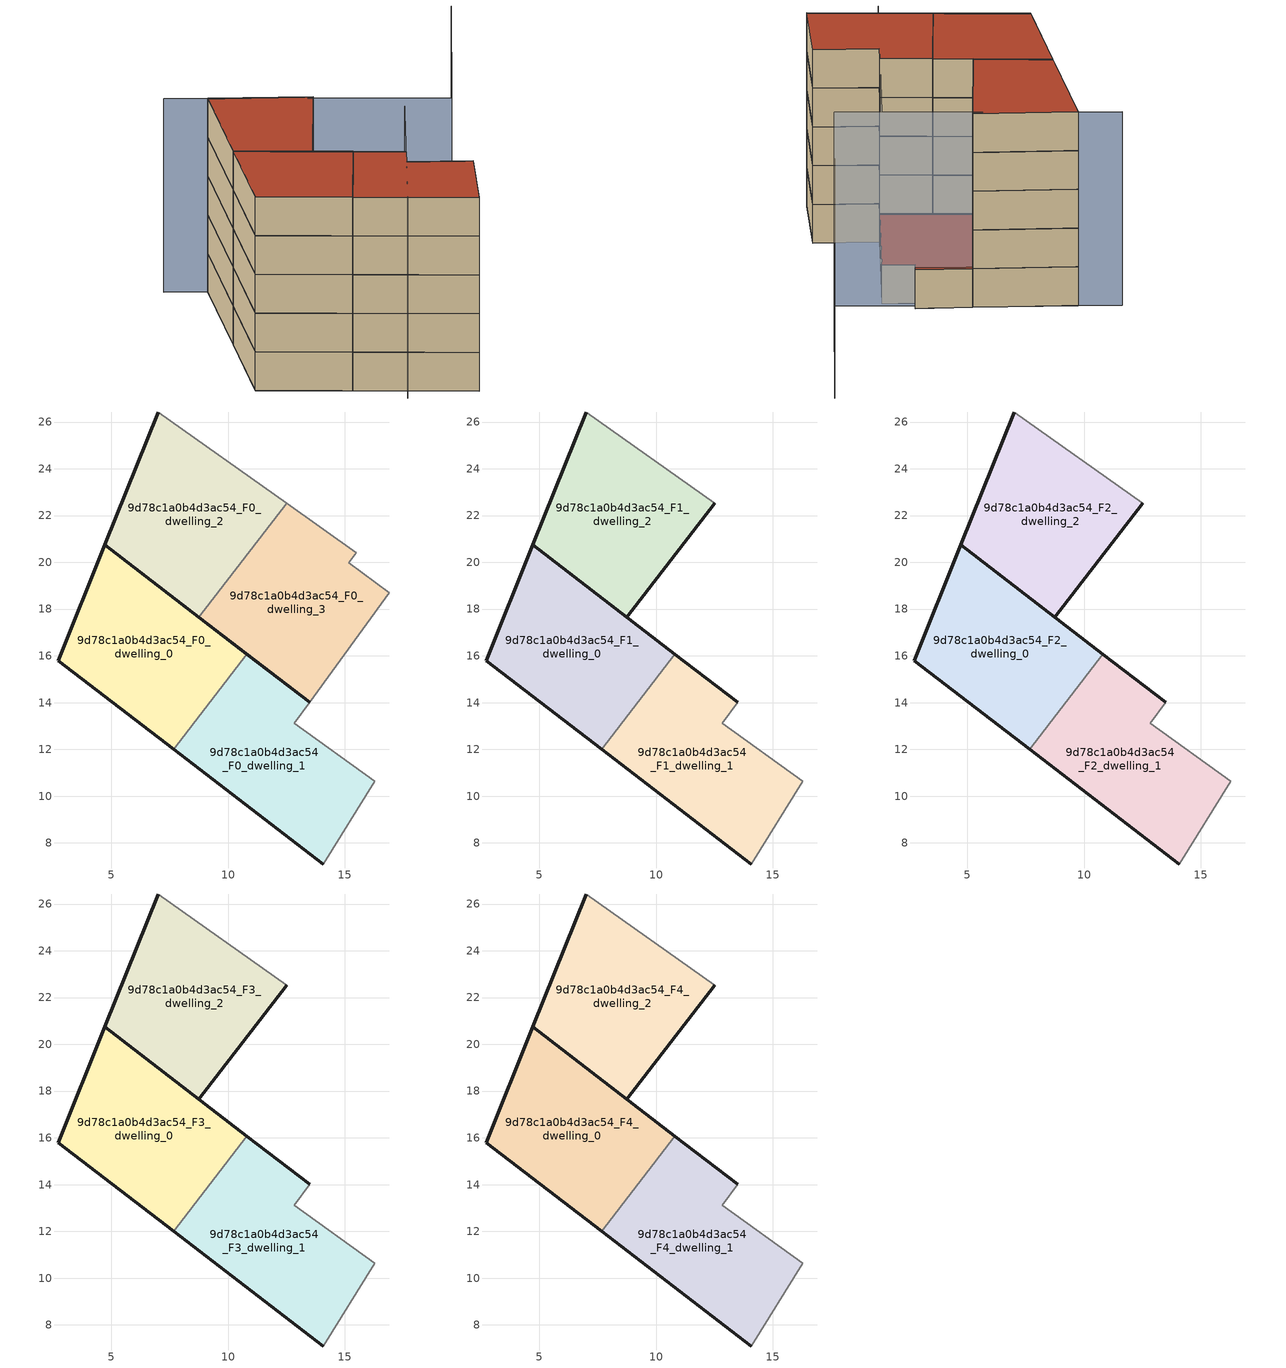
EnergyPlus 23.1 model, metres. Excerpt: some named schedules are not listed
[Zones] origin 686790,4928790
9d78c1a0b4d3ac54_F0_dwelling_0
 floor ground (EU_floor_Construction): 7.67,12 10.81,16.08 4.73,20.74 2.74,15.79 z0
 wall outside (EU_wall_Construction): 7.67,12 2.74,15.79 4.73,20.74 10.81,16.08 z0:3
 wall to 9d78c1a0b4d3ac54_F0_dwelling_1 (EU_wall_Construction): 10.81,16.08 7.67,12 z0:3
9d78c1a0b4d3ac54_F0_dwelling_1
 floor ground (EU_floor_Construction): 14.06,7.1 16.27,10.64 12.84,13.11 13.49,14.01 10.81,16.08 7.67,12 z0
 wall outside (EU_wall_Construction): 14.06,7.1 7.67,12 / 10.81,16.08 13.49,14.01 z0:3
 wall adiabatic (EU_wall_Construction): 13.49,14.01 12.84,13.11 16.27,10.64 14.06,7.1 z0:3
9d78c1a0b4d3ac54_F0_dwelling_2
 floor ground (EU_floor_Construction): 8.75,17.65 12.5,22.54 7.01,26.43 4.73,20.74 z0
 wall outside (EU_wall_Construction): 8.75,17.65 4.73,20.74 7.01,26.43 z0:3
 wall adiabatic (EU_wall_Construction): 7.01,26.43 12.5,22.54 z0:3
 wall to 9d78c1a0b4d3ac54_F0_dwelling_3 (EU_wall_Construction): 12.5,22.54 8.75,17.65 z0:3
9d78c1a0b4d3ac54_F0_dwelling_3
 floor ground (EU_floor_Construction): 13.49,14.01 16.89,18.71 15.16,19.98 15.49,20.42 12.5,22.54 8.75,17.65 z0
 wall outside (EU_wall_Construction): 13.49,14.01 8.75,17.65 z0:3
 wall adiabatic (EU_wall_Construction): 12.5,22.54 15.49,20.42 15.16,19.98 16.89,18.71 13.49,14.01 z0:3
 roof outside (EU_roof_Construction): 15.49,20.42 15.16,19.98 16.89,18.71 13.49,14.01 8.75,17.65 12.5,22.54 z3
9d78c1a0b4d3ac54_F1_dwelling_0
 floor to 9d78c1a0b4d3ac54_F0_dwelling_0 (EU_floor_Construction): 7.67,12 10.81,16.08 4.73,20.74 2.74,15.79 z3
 wall outside (EU_wall_Construction): 7.67,12 2.74,15.79 4.73,20.74 10.81,16.08 z3:6
 wall to 9d78c1a0b4d3ac54_F1_dwelling_1 (EU_wall_Construction): 10.81,16.08 7.67,12 z3:6
9d78c1a0b4d3ac54_F1_dwelling_1
 floor to 9d78c1a0b4d3ac54_F0_dwelling_1 (EU_floor_Construction): 14.06,7.1 16.27,10.64 12.84,13.11 13.49,14.01 10.81,16.08 7.67,12 z3
 wall outside (EU_wall_Construction): 14.06,7.1 7.67,12 / 10.81,16.08 13.49,14.01 z3:6
 wall adiabatic (EU_wall_Construction): 13.49,14.01 12.84,13.11 16.27,10.64 14.06,7.1 z3:6
9d78c1a0b4d3ac54_F1_dwelling_2
 floor to 9d78c1a0b4d3ac54_F0_dwelling_2 (EU_floor_Construction): 8.75,17.65 12.5,22.54 7.01,26.43 4.73,20.74 z3
 wall outside (EU_wall_Construction): 12.5,22.54 8.75,17.65 4.73,20.74 7.01,26.43 z3:6
 wall adiabatic (EU_wall_Construction): 7.01,26.43 12.5,22.54 z3:6
9d78c1a0b4d3ac54_F2_dwelling_0
 floor to 9d78c1a0b4d3ac54_F1_dwelling_0 (EU_floor_Construction): 7.67,12 10.81,16.08 4.73,20.74 2.74,15.79 z6
 wall outside (EU_wall_Construction): 7.67,12 2.74,15.79 4.73,20.74 10.81,16.08 z6:9
 wall to 9d78c1a0b4d3ac54_F2_dwelling_1 (EU_wall_Construction): 10.81,16.08 7.67,12 z6:9
9d78c1a0b4d3ac54_F2_dwelling_1
 floor to 9d78c1a0b4d3ac54_F1_dwelling_1 (EU_floor_Construction): 14.06,7.1 16.27,10.64 12.84,13.11 13.49,14.01 10.81,16.08 7.67,12 z6
 wall outside (EU_wall_Construction): 14.06,7.1 7.67,12 / 10.81,16.08 13.49,14.01 z6:9
 wall adiabatic (EU_wall_Construction): 13.49,14.01 12.84,13.11 16.27,10.64 14.06,7.1 z6:9
9d78c1a0b4d3ac54_F2_dwelling_2
 floor to 9d78c1a0b4d3ac54_F1_dwelling_2 (EU_floor_Construction): 8.75,17.65 12.5,22.54 7.01,26.43 4.73,20.74 z6
 wall outside (EU_wall_Construction): 12.5,22.54 8.75,17.65 4.73,20.74 7.01,26.43 z6:9
 wall adiabatic (EU_wall_Construction): 7.01,26.43 12.5,22.54 z6:9
9d78c1a0b4d3ac54_F3_dwelling_0
 floor to 9d78c1a0b4d3ac54_F2_dwelling_0 (EU_floor_Construction): 7.67,12 10.81,16.08 4.73,20.74 2.74,15.79 z9
 wall outside (EU_wall_Construction): 7.67,12 2.74,15.79 4.73,20.74 10.81,16.08 z9:12
 wall to 9d78c1a0b4d3ac54_F3_dwelling_1 (EU_wall_Construction): 10.81,16.08 7.67,12 z9:12
9d78c1a0b4d3ac54_F3_dwelling_1
 floor to 9d78c1a0b4d3ac54_F2_dwelling_1 (EU_floor_Construction): 14.06,7.1 16.27,10.64 12.84,13.11 13.49,14.01 10.81,16.08 7.67,12 z9
 wall outside (EU_wall_Construction): 14.06,7.1 7.67,12 / 10.81,16.08 13.49,14.01 z9:12
 wall adiabatic (EU_wall_Construction): 13.49,14.01 12.84,13.11 16.27,10.64 14.06,7.1 z9:12
9d78c1a0b4d3ac54_F3_dwelling_2
 floor to 9d78c1a0b4d3ac54_F2_dwelling_2 (EU_floor_Construction): 8.75,17.65 12.5,22.54 7.01,26.43 4.73,20.74 z9
 wall outside (EU_wall_Construction): 12.5,22.54 8.75,17.65 4.73,20.74 7.01,26.43 z9:12
 wall adiabatic (EU_wall_Construction): 7.01,26.43 12.5,22.54 z9:12
9d78c1a0b4d3ac54_F4_dwelling_0
 floor to 9d78c1a0b4d3ac54_F3_dwelling_0 (EU_floor_Construction): 7.67,12 10.81,16.08 4.73,20.74 2.74,15.79 z12
 wall outside (EU_wall_Construction): 7.67,12 2.74,15.79 4.73,20.74 10.81,16.08 z12:15
 wall to 9d78c1a0b4d3ac54_F4_dwelling_1 (EU_wall_Construction): 10.81,16.08 7.67,12 z12:15
 roof outside (EU_roof_Construction): 10.81,16.08 7.67,12 2.74,15.79 4.73,20.74 z15
9d78c1a0b4d3ac54_F4_dwelling_1
 floor to 9d78c1a0b4d3ac54_F3_dwelling_1 (EU_floor_Construction): 14.06,7.1 16.27,10.64 12.84,13.11 13.49,14.01 10.81,16.08 7.67,12 z12
 wall outside (EU_wall_Construction): 14.06,7.1 7.67,12 / 10.81,16.08 13.49,14.01 z12:15
 wall adiabatic (EU_wall_Construction): 13.49,14.01 12.84,13.11 16.27,10.64 14.06,7.1 z12:15
 roof outside (EU_roof_Construction): 13.49,14.01 12.84,13.11 16.27,10.64 14.06,7.1 7.67,12 10.81,16.08 z15
9d78c1a0b4d3ac54_F4_dwelling_2
 floor to 9d78c1a0b4d3ac54_F3_dwelling_2 (EU_floor_Construction): 8.75,17.65 12.5,22.54 7.01,26.43 4.73,20.74 z12
 wall outside (EU_wall_Construction): 12.5,22.54 8.75,17.65 4.73,20.74 7.01,26.43 z12:15
 wall adiabatic (EU_wall_Construction): 7.01,26.43 12.5,22.54 z12:15
 roof outside (EU_roof_Construction): 12.5,22.54 8.75,17.65 4.73,20.74 7.01,26.43 z15
shading: 9.97,9.25 17.02,18.89 / 25.65,25.32 19.43,17.07 / 19.43,17.07 4.78,28.11 z0:15
[Building]
EU S2 Campaign: North Axis=0; Terrain=City; Solar Distribution=FullExterior
[Site:Location]
Bologna: Latitude=44.5; Longitude=11.25; Time Zone=1; Elevation=37
[SizingPeriod:WeatherFileDays]
AnnualSizingPeriod: Begin Month=1; Begin Day of Month=1; End Month=12; End Day of Month=31; Day of Week for Start Day=Monday; Use Weather File Daylight Saving Period=No; Use Weather File Rain and Snow Indicators=No
[MATERIAL]
EU_InternalMass_Material: Roughness=MediumRough; Thickness=0.1; Conductivity=1; Density=1800; Specific Heat=900; Thermal Absorptance=0.9; Solar Absorptance=0.7; Visible Absorptance=0.7
[MATERIAL:NOMASS] Roughness=MediumRough; Thermal Absorptance=0.9; Solar Absorptance=0.7; Visible Absorptance=0.7
Name | Thermal Resistance
EU_wall_NoMass | 0.905828
EU_roof_NoMass | 0.37593
EU_floor_NoMass | 0.67114
[CONSTRUCTION]
EU_wall_Construction: EU_wall_NoMass
EU_roof_Construction: EU_roof_NoMass
EU_floor_Construction: EU_floor_NoMass
EU_InternalMass_Construction: EU_InternalMass_Material
[ZONE] Type=1; Multiplier=1; Ceiling Height=autocalculate; Floor Area=autocalculate; Part of Total Floor Area=Yes
Name | Volume
9d78c1a0b4d3ac54_F0_dwelling_0; 9d78c1a0b4d3ac54_F1_dwelling_0; 9d78c1a0b4d3ac54_F2_dwelling_0; 9d78c1a0b4d3ac54_F3_dwelling_0; 9d78c1a0b4d3ac54_F4_dwelling_0 | 107.042
9d78c1a0b4d3ac54_F0_dwelling_1; 9d78c1a0b4d3ac54_F1_dwelling_1; 9d78c1a0b4d3ac54_F2_dwelling_1; 9d78c1a0b4d3ac54_F3_dwelling_1; 9d78c1a0b4d3ac54_F4_dwelling_1 | 107.045
9d78c1a0b4d3ac54_F0_dwelling_2; 9d78c1a0b4d3ac54_F1_dwelling_2; 9d78c1a0b4d3ac54_F2_dwelling_2; 9d78c1a0b4d3ac54_F3_dwelling_2; 9d78c1a0b4d3ac54_F4_dwelling_2 | 107.035
9d78c1a0b4d3ac54_F0_dwelling_3 | 107.053
[INTERNALMASS] Construction=EU_InternalMass_Construction
Name | Zone or ZoneList | Surface Area
9d78c1a0b4d3ac54_F0_dwelling_0_EU_InternalMass | 9d78c1a0b4d3ac54_F0_dwelling_0 | 35.6791
9d78c1a0b4d3ac54_F0_dwelling_1_EU_InternalMass | 9d78c1a0b4d3ac54_F0_dwelling_1 | 35.6808
9d78c1a0b4d3ac54_F0_dwelling_2_EU_InternalMass | 9d78c1a0b4d3ac54_F0_dwelling_2 | 35.6791
9d78c1a0b4d3ac54_F0_dwelling_3_EU_InternalMass | 9d78c1a0b4d3ac54_F0_dwelling_3 | 35.6837
9d78c1a0b4d3ac54_F1_dwelling_0_EU_InternalMass | 9d78c1a0b4d3ac54_F1_dwelling_0 | 47.5745
9d78c1a0b4d3ac54_F1_dwelling_1_EU_InternalMass | 9d78c1a0b4d3ac54_F1_dwelling_1 | 47.5734
9d78c1a0b4d3ac54_F1_dwelling_2_EU_InternalMass | 9d78c1a0b4d3ac54_F1_dwelling_2 | 47.5723
9d78c1a0b4d3ac54_F2_dwelling_0_EU_InternalMass | 9d78c1a0b4d3ac54_F2_dwelling_0 | 47.5745
9d78c1a0b4d3ac54_F2_dwelling_1_EU_InternalMass | 9d78c1a0b4d3ac54_F2_dwelling_1 | 47.5734
9d78c1a0b4d3ac54_F2_dwelling_2_EU_InternalMass | 9d78c1a0b4d3ac54_F2_dwelling_2 | 47.5723
9d78c1a0b4d3ac54_F3_dwelling_0_EU_InternalMass | 9d78c1a0b4d3ac54_F3_dwelling_0 | 47.5745
9d78c1a0b4d3ac54_F3_dwelling_1_EU_InternalMass | 9d78c1a0b4d3ac54_F3_dwelling_1 | 47.5734
9d78c1a0b4d3ac54_F3_dwelling_2_EU_InternalMass | 9d78c1a0b4d3ac54_F3_dwelling_2 | 47.5723
9d78c1a0b4d3ac54_F4_dwelling_0_EU_InternalMass | 9d78c1a0b4d3ac54_F4_dwelling_0 | 47.5745
9d78c1a0b4d3ac54_F4_dwelling_1_EU_InternalMass | 9d78c1a0b4d3ac54_F4_dwelling_1 | 47.5734
9d78c1a0b4d3ac54_F4_dwelling_2_EU_InternalMass | 9d78c1a0b4d3ac54_F4_dwelling_2 | 47.5723
[OTHEREQUIPMENT] Fuel Type=Electricity; Design Level Calculation Method=Watts/Area; Power per Zone Floor Area=1; Fraction Latent=0; Fraction Radiant=0; Fraction Lost=0; Carbon Dioxide Generation Rate=0; EndUse Subcategory=EU_Step8_InternalGains
Name | Zone or ZoneList or Space or SpaceList | Schedule
EU_Step8_InternalGain_9d78c1a0b4d3ac54_F0_dwelling_0_f000 | 9d78c1a0b4d3ac54_F0_dwelling_0 | EU_Step8_GainSchedule_9d78c1a0b4d3ac54_F0_dwelling_0_f000
EU_Step8_InternalGain_9d78c1a0b4d3ac54_F0_dwelling_1_f000 | 9d78c1a0b4d3ac54_F0_dwelling_1 | EU_Step8_GainSchedule_9d78c1a0b4d3ac54_F0_dwelling_1_f000
EU_Step8_InternalGain_9d78c1a0b4d3ac54_F0_dwelling_2_f000 | 9d78c1a0b4d3ac54_F0_dwelling_2 | EU_Step8_GainSchedule_9d78c1a0b4d3ac54_F0_dwelling_2_f000
EU_Step8_InternalGain_9d78c1a0b4d3ac54_F0_dwelling_3_f000 | 9d78c1a0b4d3ac54_F0_dwelling_3 | EU_Step8_GainSchedule_9d78c1a0b4d3ac54_F0_dwelling_3_f000
EU_Step8_InternalGain_9d78c1a0b4d3ac54_F1_dwelling_0_f000 | 9d78c1a0b4d3ac54_F1_dwelling_0 | EU_Step8_GainSchedule_9d78c1a0b4d3ac54_F1_dwelling_0_f000
EU_Step8_InternalGain_9d78c1a0b4d3ac54_F1_dwelling_1_f000 | 9d78c1a0b4d3ac54_F1_dwelling_1 | EU_Step8_GainSchedule_9d78c1a0b4d3ac54_F1_dwelling_1_f000
EU_Step8_InternalGain_9d78c1a0b4d3ac54_F1_dwelling_2_f000 | 9d78c1a0b4d3ac54_F1_dwelling_2 | EU_Step8_GainSchedule_9d78c1a0b4d3ac54_F1_dwelling_2_f000
EU_Step8_InternalGain_9d78c1a0b4d3ac54_F2_dwelling_0_f000 | 9d78c1a0b4d3ac54_F2_dwelling_0 | EU_Step8_GainSchedule_9d78c1a0b4d3ac54_F2_dwelling_0_f000
EU_Step8_InternalGain_9d78c1a0b4d3ac54_F2_dwelling_1_f000 | 9d78c1a0b4d3ac54_F2_dwelling_1 | EU_Step8_GainSchedule_9d78c1a0b4d3ac54_F2_dwelling_1_f000
EU_Step8_InternalGain_9d78c1a0b4d3ac54_F2_dwelling_2_f000 | 9d78c1a0b4d3ac54_F2_dwelling_2 | EU_Step8_GainSchedule_9d78c1a0b4d3ac54_F2_dwelling_2_f000
EU_Step8_InternalGain_9d78c1a0b4d3ac54_F3_dwelling_0_f000 | 9d78c1a0b4d3ac54_F3_dwelling_0 | EU_Step8_GainSchedule_9d78c1a0b4d3ac54_F3_dwelling_0_f000
EU_Step8_InternalGain_9d78c1a0b4d3ac54_F3_dwelling_1_f000 | 9d78c1a0b4d3ac54_F3_dwelling_1 | EU_Step8_GainSchedule_9d78c1a0b4d3ac54_F3_dwelling_1_f000
EU_Step8_InternalGain_9d78c1a0b4d3ac54_F3_dwelling_2_f000 | 9d78c1a0b4d3ac54_F3_dwelling_2 | EU_Step8_GainSchedule_9d78c1a0b4d3ac54_F3_dwelling_2_f000
EU_Step8_InternalGain_9d78c1a0b4d3ac54_F4_dwelling_0_f000 | 9d78c1a0b4d3ac54_F4_dwelling_0 | EU_Step8_GainSchedule_9d78c1a0b4d3ac54_F4_dwelling_0_f000
EU_Step8_InternalGain_9d78c1a0b4d3ac54_F4_dwelling_1_f000 | 9d78c1a0b4d3ac54_F4_dwelling_1 | EU_Step8_GainSchedule_9d78c1a0b4d3ac54_F4_dwelling_1_f000
EU_Step8_InternalGain_9d78c1a0b4d3ac54_F4_dwelling_2_f000 | 9d78c1a0b4d3ac54_F4_dwelling_2 | EU_Step8_GainSchedule_9d78c1a0b4d3ac54_F4_dwelling_2_f000
[ZONEVENTILATION:DESIGNFLOWRATE] Schedule=EU_AlwaysOn; Design Flow Rate Calculation Method=AirChanges/Hour; Air Changes per Hour=0.73129; Ventilation Type=Natural; Fan Pressure Rise=0; Fan Total Efficiency=1; Constant Term Coefficient=1; Temperature Term Coefficient=0; Velocity Term Coefficient=0; Velocity Squared Term Coefficient=0; Minimum Indoor Temperature=-100; Maximum Indoor Temperature=100; Delta Temperature=-100; Minimum Outdoor Temperature=-100; Maximum Outdoor Temperature=100; Maximum Wind Speed=40
Name | Zone or ZoneList or Space or SpaceList
EU_ConstantAir_9d78c1a0b4d3ac54_F0_dwelling_0 | 9d78c1a0b4d3ac54_F0_dwelling_0
EU_ConstantAir_9d78c1a0b4d3ac54_F0_dwelling_1 | 9d78c1a0b4d3ac54_F0_dwelling_1
EU_ConstantAir_9d78c1a0b4d3ac54_F0_dwelling_2 | 9d78c1a0b4d3ac54_F0_dwelling_2
EU_ConstantAir_9d78c1a0b4d3ac54_F0_dwelling_3 | 9d78c1a0b4d3ac54_F0_dwelling_3
EU_ConstantAir_9d78c1a0b4d3ac54_F1_dwelling_0 | 9d78c1a0b4d3ac54_F1_dwelling_0
EU_ConstantAir_9d78c1a0b4d3ac54_F1_dwelling_1 | 9d78c1a0b4d3ac54_F1_dwelling_1
EU_ConstantAir_9d78c1a0b4d3ac54_F1_dwelling_2 | 9d78c1a0b4d3ac54_F1_dwelling_2
EU_ConstantAir_9d78c1a0b4d3ac54_F2_dwelling_0 | 9d78c1a0b4d3ac54_F2_dwelling_0
EU_ConstantAir_9d78c1a0b4d3ac54_F2_dwelling_1 | 9d78c1a0b4d3ac54_F2_dwelling_1
EU_ConstantAir_9d78c1a0b4d3ac54_F2_dwelling_2 | 9d78c1a0b4d3ac54_F2_dwelling_2
EU_ConstantAir_9d78c1a0b4d3ac54_F3_dwelling_0 | 9d78c1a0b4d3ac54_F3_dwelling_0
EU_ConstantAir_9d78c1a0b4d3ac54_F3_dwelling_1 | 9d78c1a0b4d3ac54_F3_dwelling_1
EU_ConstantAir_9d78c1a0b4d3ac54_F3_dwelling_2 | 9d78c1a0b4d3ac54_F3_dwelling_2
EU_ConstantAir_9d78c1a0b4d3ac54_F4_dwelling_0 | 9d78c1a0b4d3ac54_F4_dwelling_0
EU_ConstantAir_9d78c1a0b4d3ac54_F4_dwelling_1 | 9d78c1a0b4d3ac54_F4_dwelling_1
EU_ConstantAir_9d78c1a0b4d3ac54_F4_dwelling_2 | 9d78c1a0b4d3ac54_F4_dwelling_2
[HVACTEMPLATE:THERMOSTAT] Constant Heating Setpoint=20; Constant Cooling Setpoint=50
EU_HeatOnly_9d78c1a0b4d3ac54_F0_dwelling_0; EU_HeatOnly_9d78c1a0b4d3ac54_F0_dwelling_1; EU_HeatOnly_9d78c1a0b4d3ac54_F0_dwelling_2; EU_HeatOnly_9d78c1a0b4d3ac54_F0_dwelling_3; EU_HeatOnly_9d78c1a0b4d3ac54_F1_dwelling_0; EU_HeatOnly_9d78c1a0b4d3ac54_F1_dwelling_1; EU_HeatOnly_9d78c1a0b4d3ac54_F1_dwelling_2; EU_HeatOnly_9d78c1a0b4d3ac54_F2_dwelling_0; EU_HeatOnly_9d78c1a0b4d3ac54_F2_dwelling_1; EU_HeatOnly_9d78c1a0b4d3ac54_F2_dwelling_2; EU_HeatOnly_9d78c1a0b4d3ac54_F3_dwelling_0; EU_HeatOnly_9d78c1a0b4d3ac54_F3_dwelling_1; EU_HeatOnly_9d78c1a0b4d3ac54_F3_dwelling_2; EU_HeatOnly_9d78c1a0b4d3ac54_F4_dwelling_0; EU_HeatOnly_9d78c1a0b4d3ac54_F4_dwelling_1; EU_HeatOnly_9d78c1a0b4d3ac54_F4_dwelling_2
[HVACTEMPLATE:ZONE:IDEALLOADSAIRSYSTEM] System Availability Schedule=EU_AlwaysOn; Maximum Heating Supply Air Temperature=50; Minimum Cooling Supply Air Temperature=13; Maximum Heating Supply Air Humidity Ratio=0.0156; Minimum Cooling Supply Air Humidity Ratio=0.0077; Heating Limit=NoLimit; Cooling Limit=NoLimit; Heating Availability Schedule=EU_AlwaysOn; Cooling Availability Schedule=EU_CoolingOff; Dehumidification Control Type=ConstantSensibleHeatRatio; Cooling Sensible Heat Ratio=0.7; Dehumidification Setpoint=60; Humidification Control Type=None; Humidification Setpoint=30; Outdoor Air Method=None; Outdoor Air Flow Rate per Person=0.00944; Outdoor Air Flow Rate per Zone Floor Area=0; Outdoor Air Flow Rate per Zone=0; Demand Controlled Ventilation Type=None; Outdoor Air Economizer Type=NoEconomizer; Heat Recovery Type=None; Sensible Heat Recovery Effectiveness=0.7; Latent Heat Recovery Effectiveness=0.65
Name | Template Thermostat
9d78c1a0b4d3ac54_F0_dwelling_0 | EU_HeatOnly_9d78c1a0b4d3ac54_F0_dwelling_0
9d78c1a0b4d3ac54_F0_dwelling_1 | EU_HeatOnly_9d78c1a0b4d3ac54_F0_dwelling_1
9d78c1a0b4d3ac54_F0_dwelling_2 | EU_HeatOnly_9d78c1a0b4d3ac54_F0_dwelling_2
9d78c1a0b4d3ac54_F0_dwelling_3 | EU_HeatOnly_9d78c1a0b4d3ac54_F0_dwelling_3
9d78c1a0b4d3ac54_F1_dwelling_0 | EU_HeatOnly_9d78c1a0b4d3ac54_F1_dwelling_0
9d78c1a0b4d3ac54_F1_dwelling_1 | EU_HeatOnly_9d78c1a0b4d3ac54_F1_dwelling_1
9d78c1a0b4d3ac54_F1_dwelling_2 | EU_HeatOnly_9d78c1a0b4d3ac54_F1_dwelling_2
9d78c1a0b4d3ac54_F2_dwelling_0 | EU_HeatOnly_9d78c1a0b4d3ac54_F2_dwelling_0
9d78c1a0b4d3ac54_F2_dwelling_1 | EU_HeatOnly_9d78c1a0b4d3ac54_F2_dwelling_1
9d78c1a0b4d3ac54_F2_dwelling_2 | EU_HeatOnly_9d78c1a0b4d3ac54_F2_dwelling_2
9d78c1a0b4d3ac54_F3_dwelling_0 | EU_HeatOnly_9d78c1a0b4d3ac54_F3_dwelling_0
9d78c1a0b4d3ac54_F3_dwelling_1 | EU_HeatOnly_9d78c1a0b4d3ac54_F3_dwelling_1
